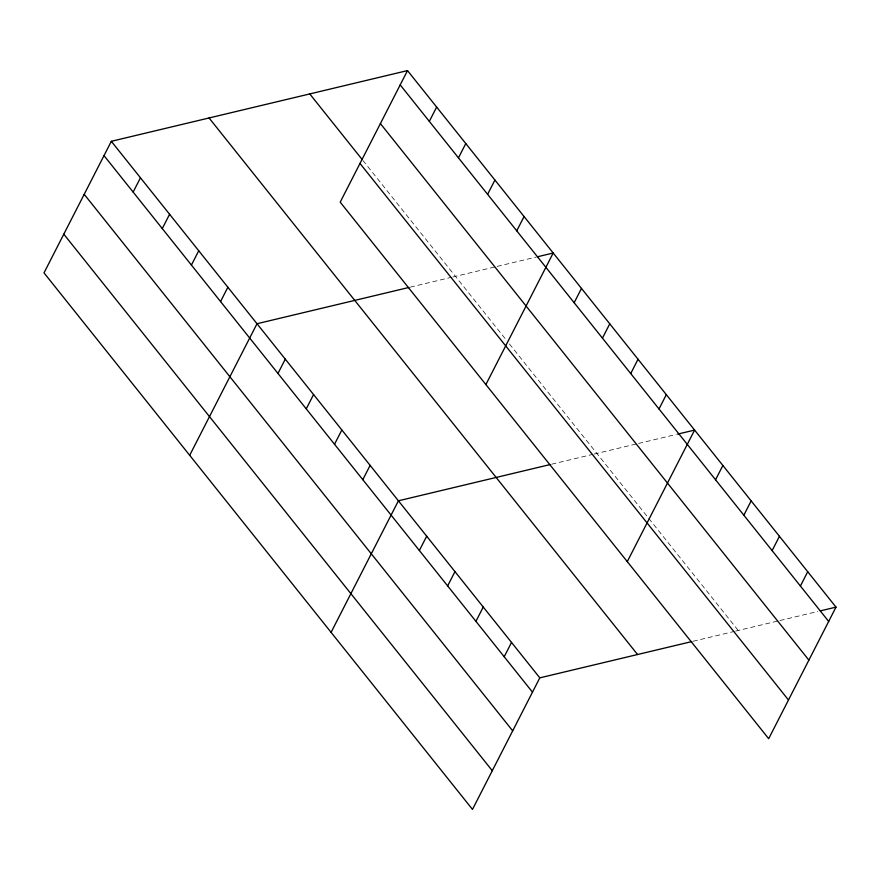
<?xml version="1.0" encoding="UTF-8"?>
<svg xmlns="http://www.w3.org/2000/svg" width="880" height="880" viewBox="0 0 880 880"><rect width="100%" height="100%" fill="white"/><g stroke="black" fill="none" stroke-linecap="round" stroke-linejoin="round"><path stroke-width="0.66" stroke-dasharray="4.4 3.3" d="M410.267 287.144L451.583 277.277M452.87 276.969L495.858 266.706M497.156 266.398L536.261 257.059M551.672 464.2L592.988 454.333M594.275 454.025L637.252 443.762M638.561 443.454L676.357 434.434M693.066 641.267L734.382 631.4M735.669 631.092L778.657 620.829M779.955 620.521L817.751 611.49M362.901 160.457L506.022 339.669M509.443 343.959L738.254 630.476"/><path stroke-width="1.32" d="M407.517 70.587L340.197 202.147L768.68 738.694L836 607.134L407.517 70.587L111.32 141.306L44 272.866L472.483 809.413L539.803 677.853L691.779 641.575M133.133 192.093L140.459 177.793M162.272 228.58L169.598 214.28M191.411 265.067L198.737 250.767M220.55 301.554L227.865 287.243M189.684 455.29L257.004 323.73L408.98 287.452M277.97 373.45L285.285 359.15M429.33 121.374L436.645 107.074M306.251 408.859L313.566 394.559M458.469 157.861L465.784 143.561M334.532 444.268L341.847 429.968M487.608 194.348L494.923 180.048M362.802 479.688L370.128 465.377M516.747 230.835L524.062 216.535M331.089 632.346L398.409 500.797L550.374 464.508M485.881 384.571L553.201 253.011L537.559 256.751M419.364 550.506L426.69 536.206M574.156 302.731L581.482 288.431M447.645 585.926L454.971 571.615M602.437 338.14L609.763 323.84M475.926 621.335L483.252 607.035M630.718 373.56L638.044 359.249M504.207 656.744L511.522 642.444M658.999 408.969L666.314 394.669M627.275 561.627L694.595 430.078L677.655 434.126M715.561 479.787L722.876 465.487M743.842 515.207L751.157 500.896M772.123 550.616L779.438 536.316M800.404 586.025L807.719 571.725M820.358 610.874L836 607.134M400.191 84.887L828.685 621.445M380.391 123.585L808.885 660.132M309.771 93.929L362.043 159.379M359.997 163.449L788.48 699.996M209.066 117.975L637.549 654.522M111.32 141.306L539.803 677.853M104.005 155.606L532.488 692.164M84.205 194.304L512.688 730.851M63.8 234.168L492.283 770.715"/></g></svg>
